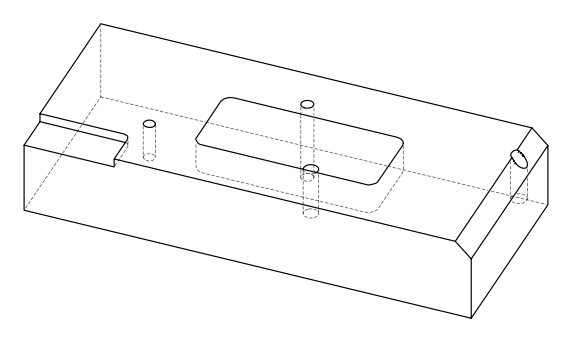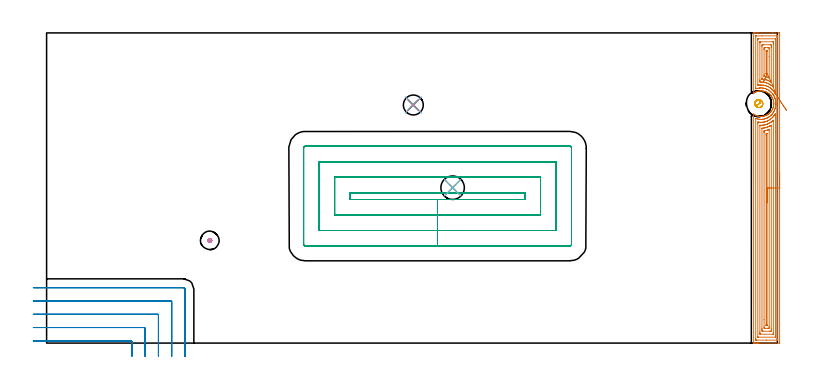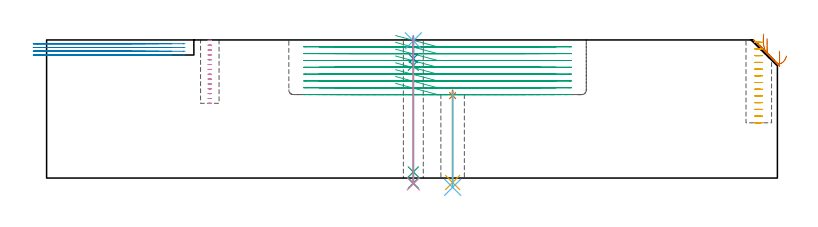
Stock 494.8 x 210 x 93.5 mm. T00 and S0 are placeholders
(PLAN: 12 operations, 10 tool changes, 45.5 min)
(1 AREA_MILL | FG_CHAMFER_SURFACE | UGT0205_001 | 11.59 min | 32483 mm3)
(2 MILL_CORNER_NOTCH_RECTANGULAR | CORNER_NOTCH_RECTANGULAR | NXT0201_011 | Follow Part, ap 3, ae 75% | 4.99 min | 44129 mm3)
(3 MILL_RECTANGULAR_POCKET | POCKET_RECTANGULAR_STRAIGHT | UGT0201_095 | Follow Part, ap 5, ae 75% | 25.27 min | 647570 mm3)
(4 MILL_BLIND_HOLE_FROM_SOLID_MATERIAL | STEP1POCKET | UGT0201_128 | Spiral | 0.67 min | 5236 mm3)
(5 MILL_BLIND_HOLE_FROM_SOLID_MATERIAL_1 | STEP1POCKET_1 | NXT0201_011 | Spiral | 1.44 min | 11984 mm3)
(6 SPOT_DRILL | STEP1HOLE | NXT0321_9005460120000 | 0.03 min | 3 mm3)
(7 SPOT_DRILL_1 | STEP1HOLE_1 | NXT0321_9005460120000 | 0.04 min | 2 mm3)
(8 DRILL_BLIND_HOLE_INTO_CENTER | STEP1HOLE | NXT0301_055 | 0.06 min | 632 mm3)
(9 GUN_DRILL_THROUGH_HOLE | STEP1HOLE | UGT0307_005 | 0.47 min | 4388 mm3)
(10 DRILL_TO_ENLARGE_THROUGH_HOLE | STEP1HOLE | NXT0301_102 | 0.4 min | 8301 mm3)
(11 DRILL_THROUGH_HOLE_INTO_CENTER | STEP1HOLE_1 | NXT0301_055 | 0.26 min | 3085 mm3)
(12 DRILL_TO_ENLARGE_THROUGH_HOLE_1 | STEP1HOLE_1 | UGT0301_241 | 0.27 min | 8096 mm3)
(TOOL UGT0205_001 | Chamfer Mill 20 x 3 x 45 deg. | D20 FL50 Z2)
(TOOL NXT0201_011 | ENDMILL 12mm [2P460-1200-NA 1630] | D12 FL38 Z6)
(TOOL UGT0201_095 | End mill 20 mm | D20 R3 FL38 Z4)
(TOOL UGT0201_128 | Carbide End Mill 10.0 | D10 FL15 Z4)
(TOOL NXT0321_9005460120000 | NC Spot Drill, 142deg, 12mm, Carbide, Uncoated | D12 PA142 FL30 Z2)
(TOOL NXT0301_055 | Carbide Drill 8.4mm [860.1-0840-042A1-MM 2214] | D8.4 PA140 FL61 Z2)
(TOOL UGT0307_005 | Gun Drill 8.3 mm | D8.3 PA130 FL24 Z1)
(TOOL NXT0301_102 | Carbide Drill 13.5mm [860.1-1350-108A1-MM 2214] | D13.5 PA140 FL123 Z2)
(TOOL UGT0301_241 | Twist Drill 15.9 mm | D15.9 PA118 FL120 Z2)
(OP 1 AREA_MILL)
G17 G21 G94 G90
T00 M6
G54
G17 G0 G90 X496.3 Y115. S1061 M3
G43 Z103.5 H0
Z85.9
G94 G1 Y114.962 Z85.028 F250.
Y114.848 Z84.163
Y114.659 Z83.312
Y114.397 Z82.48
Y114.063 Z81.674
Y113.66 Z80.9
Y113.192 Z80.164
Y112.66 Z79.472
Y112.071 Z78.829
Y111.428 Z78.24
Y110.736 Z77.708
Y110. Z77.24
Y109.226 Z76.837
Y108.42 Z76.503
Y107.588 Z76.241
Y106.737 Z76.052
Y105.872 Z75.938
Y105. Z75.9
Y0.603
X496.295 Y0.148 Z75.903
X496.292 Y0.01 Z75.906
X496.149 Y0. Z76.048
X482.373 Z89.822
X481.778 Z90.416
X481.207 Z90.99
X480.897 Z91.299
X480.326 Z91.87
X480.017 Z92.178
X479.398 Z92.802
X479.136 Z93.063
X479.006 Y0.001 Z93.193
X478.706 Y0.01 Z93.493
X478.7 Y0.157 Z93.5
Y154.968
X478.705 Y155.026 Z93.492
X478.751 Y155.003 Z93.447
X478.809 Y154.968 Z93.39
X478.991 Y154.847 Z93.209
X479.136 Y154.755 Z93.064
X479.283 Y154.666 Z92.917
X479.429 Y154.582 Z92.771
X479.864 Y154.357 Z92.336
X480.305 Y154.151 Z91.895
X480.582 Y154.033 Z91.618
X480.88 Y153.926 Z91.32
X481.181 Y153.83 Z91.019
X481.618 Y153.711 Z90.582
X482.057 Y153.614 Z90.143
X482.495 Y153.541 Z89.705
X482.934 Y153.491 Z89.266
X483.371 Y153.463 Z88.829
X483.81 Y153.458 Z88.39
X484.248 Y153.475 Z87.952
X484.686 Y153.514 Z87.514
X485.125 Y153.576 Z87.075
X485.562 Y153.661 Z86.638
X486.002 Y153.77 Z86.198
X486.438 Y153.902 Z85.762
X486.817 Y154.033 Z85.383
X487.314 Y154.25 Z84.886
X487.619 Y154.401 Z84.581
X487.755 Y154.469 Z84.443
X487.94 Y154.575 Z84.255
X487.994 Y154.605 Z84.2
X488.188 Y154.715 Z84.007
X488.286 Y154.777 Z83.909
X488.524 Y154.925 Z83.675
X488.821 Y155.145 Z83.376
X488.983 Y155.265 Z83.215
X489.066 Y155.327 Z83.133
X489.64 Y155.817 Z82.56
X489.683 Y155.86 Z82.516
X489.942 Y156.117 Z82.257
X490.206 Y156.407 Z81.993
X490.245 Y156.455 Z81.953
X490.288 Y156.507 Z81.909
X490.348 Y156.577 Z81.851
X490.458 Y156.708 Z81.741
X490.49 Y156.752 Z81.708
X490.581 Y156.878 Z81.614
X490.817 Y157.197 Z81.379
X490.914 Y157.347 Z81.281
X491.078 Y157.6 Z81.119
X491.329 Y158.042 Z80.87
X491.484 Y158.347 Z80.716
X491.555 Y158.491 Z80.642
X491.575 Y158.537 Z80.621
X491.695 Y158.805 Z80.505
X491.755 Y158.973 Z80.445
X491.902 Y159.383 Z80.296
X491.94 Y159.506 Z80.259
X492.036 Y159.827 Z80.161
X492.134 Y160.222 Z80.065
X492.145 Y160.274 Z80.051
X492.153 Y160.321 Z80.041
X492.23 Y160.719 Z79.967
X492.291 Y161.166 Z79.906
X492.328 Y161.611 Z79.869
X492.331 Y161.699 Z79.863
X492.342 Y161.93 Z79.856
X492.347 Y162.057 Z79.85
X492.333 Y162.503 Z79.863
X492.322 Y162.675 Z79.877
X492.301 Y162.949 Z79.896
X492.295 Y162.998 Z79.902
X492.244 Y163.395 Z79.953
X492.164 Y163.84 Z80.032
X492.122 Y164.024 Z80.077
X492.08 Y164.198 Z80.117
X492.059 Y164.287 Z80.138
X492.044 Y164.337 Z80.152
X491.929 Y164.732 Z80.27
X491.695 Y165.395 Z80.505
X491.594 Y165.623 Z80.603
X491.375 Y166.073 Z80.824
X491.13 Y166.515 Z81.068
X491.096 Y166.567 Z81.101
X491.022 Y166.684 Z81.175
X490.819 Y167.007 Z81.381
X490.772 Y167.072 Z81.427
X490.675 Y167.209 Z81.524
X490.581 Y167.334 Z81.617
X490.527 Y167.406 Z81.671
X490.483 Y167.46 Z81.716
X490.364 Y167.603 Z81.836
X490.288 Y167.693 Z81.909
X490.241 Y167.751 Z81.958
X490.235 Y167.757 Z81.964
X489.942 Y168.083 Z82.257
X489.73 Y168.298 Z82.469
X489.67 Y168.352 Z82.529
X489.403 Y168.595 Z82.796
X489.261 Y168.715 Z82.937
X489.066 Y168.88 Z83.133
X488.821 Y169.066 Z83.379
X488.651 Y169.189 Z83.547
X488.188 Y169.483 Z84.007
X487.94 Y169.625 Z84.256
X487.755 Y169.731 Z84.443
X487.612 Y169.803 Z84.588
X487.314 Y169.953 Z84.886
X487.03 Y170.081 Z85.17
X486.438 Y170.295 Z85.762
X486.002 Y170.43 Z86.198
X485.562 Y170.539 Z86.638
X485.125 Y170.624 Z87.075
X484.686 Y170.686 Z87.514
X484.248 Y170.725 Z87.952
X483.81 Y170.742 Z88.39
X483.371 Y170.737 Z88.829
X482.934 Y170.709 Z89.266
X482.495 Y170.659 Z89.705
X482.057 Y170.586 Z90.143
X481.618 Y170.489 Z90.582
X481.181 Y170.368 Z91.019
X480.773 Y170.232 Z91.427
X480.37 Y170.081 Z91.83
X480.305 Y170.053 Z91.895
X479.864 Y169.843 Z92.336
X479.429 Y169.62 Z92.771
X479.366 Y169.586 Z92.834
X479.041 Y169.387 Z93.159
X478.828 Y169.244 Z93.372
X478.762 Y169.202 Z93.436
X478.743 Y169.191 Z93.455
X478.705 Y169.174 Z93.491
X478.7 Y169.244 Z93.5
Y209.843
X478.706 Y209.99 Z93.493
X479.007 Y210. Z93.192
X479.397 Z92.802
X480.017 Z92.178
X481.207 Z90.99
X481.778 Z90.416
X491.319 Z80.878
X495.864 Z76.334
X496.152 Y209.997 Z76.045
X496.292 Y209.99 Z75.905
X496.299 Y209.848 Z75.899
X496.3 Y209.397 Z75.9
Y105.
X494.886 Z77.314
X494.885 Y2.09 Z77.315
X494.884 Y2.041 Z77.316
X494.882 Y2.017 Z77.318
X494.88 Y2.012 Z77.32
X494.867 Y2.01 Z77.333
X494.484 Y2.001 Z77.716
X487.442 Y2. Z84.758
X480.897 Y2.001 Z91.303
X480.396 Y2.004 Z91.804
X480.204 Y2.01 Z91.996
X480.121 Y2.032 Z92.079
X480.116 Y2.287 Z92.084
X480.115 Y2.388 Z92.085
X480.114 Y3.181 Z92.086
X480.115 Y151.795 Z92.085
X480.116 Y151.994 Z92.084
X480.119 Y152.092 Z92.081
X480.121 Y152.129 Z92.079
X480.197 Y152.108 Z92.003
X480.897 Y151.881 Z91.303
X481.45 Y151.731 Z90.75
X481.778 Y151.661 Z90.422
X482.522 Y151.536 Z89.678
X482.658 Y151.524 Z89.542
X483.473 Y151.465 Z88.727
X483.538 Z88.662
X484.335 Y151.483 Z87.865
X484.419 Y151.491 Z87.781
X485.127 Y151.574 Z87.073
X485.299 Y151.602 Z86.901
X485.866 Y151.716 Z86.334
X486.179 Y151.794 Z86.021
X486.561 Y151.904 Z85.639
X487.06 Y152.069 Z85.14
X487.221 Y152.127 Z84.979
X487.618 Y152.291 Z84.582
X487.838 Y152.395 Z84.362
X487.94 Y152.446 Z84.26
X488.417 Y152.7 Z83.783
X488.821 Y152.933 Z83.379
X488.975 Y153.027 Z83.225
X489.214 Y153.183 Z82.986
X489.495 Y153.392 Z82.705
X489.701 Y153.55 Z82.499
X489.987 Y153.785 Z82.213
X490.331 Y154.076 Z81.869
X490.461 Y154.197 Z81.739
X490.581 Y154.316 Z81.619
X490.898 Y154.647 Z81.302
X491.186 Y154.968 Z81.014
X491.312 Y155.119 Z80.888
X491.462 Y155.309 Z80.738
X491.694 Y155.625 Z80.506
X491.861 Y155.86 Z80.339
X492.052 Y156.154 Z80.148
X492.342 Y156.634 Z79.858
X492.385 Y156.709 Z79.815
X492.408 Y156.752 Z79.792
X492.683 Y157.299 Z79.517
X492.843 Y157.645 Z79.357
X492.912 Y157.802 Z79.288
X492.956 Y157.915 Z79.244
X493.194 Y158.566 Z79.006
X493.222 Y158.662 Z78.978
X493.388 Y159.261 Z78.812
X493.429 Y159.429 Z78.771
X493.55 Y159.989 Z78.65
X493.61 Y160.321 Z78.59
X493.67 Y160.76 Z78.53
X493.713 Y161.214 Z78.487
X493.739 Y161.583 Z78.461
X493.755 Y162.106 Z78.445
X493.745 Y162.469 Z78.455
X493.714 Y162.998 Z78.486
X493.671 Y163.436 Z78.529
X493.609 Y163.891 Z78.591
X493.492 Y164.51 Z78.708
X493.427 Y164.783 Z78.773
X493.222 Y165.533 Z78.978
X493.176 Y165.675 Z79.024
X493.151 Y165.748 Z79.049
X492.969 Y166.242 Z79.231
X492.837 Y166.567 Z79.363
X492.477 Y167.323 Z79.723
X492.402 Y167.46 Z79.798
X492.342 Y167.563 Z79.858
X491.856 Y168.352 Z80.344
X491.692 Y168.586 Z80.508
X491.462 Y168.895 Z80.738
X491.172 Y169.244 Z81.028
X490.581 Y169.884 Z81.619
X490.31 Y170.137 Z81.89
X489.701 Y170.657 Z82.499
X489.192 Y171.029 Z83.008
X488.821 Y171.265 Z83.379
X488.261 Y171.596 Z83.939
X487.94 Y171.755 Z84.26
X487.595 Y171.921 Z84.605
X487.06 Y172.125 Z85.14
X486.743 Y172.242 Z85.457
X486.179 Y172.406 Z86.021
X485.556 Y172.553 Z86.644
X485.299 Y172.598 Z86.901
X484.531 Y172.699 Z87.669
X484.419 Y172.706 Z87.781
X483.614 Y172.736 Z88.586
X483.538 Y172.734 Z88.662
X482.778 Y172.692 Z89.422
X482.658 Y172.678 Z89.542
X482.006 Y172.582 Z90.194
X481.778 Y172.539 Z90.422
X481.282 Y172.424 Z90.918
X480.897 Y172.317 Z91.303
X480.593 Y172.23 Z91.607
X480.121 Y172.092 Z92.079
X480.115 Y172.714 Z92.085
Y172.813
Y207.91
X480.116 Y207.959 Z92.084
X480.118 Y207.983 Z92.082
X480.12 Y207.988 Z92.08
X480.133 Y207.99 Z92.067
X480.516 Y207.999 Z91.684
X484.476 Y208. Z87.724
X494.103 Y207.999 Z78.097
X494.604 Y207.997 Z77.596
X494.796 Y207.99 Z77.404
X494.879 Y207.968 Z77.321
X494.884 Y207.713 Z77.316
X494.885 Y207.612 Z77.315
X494.886 Y206.819 Z77.314
Y105.
X493.472 Z78.728
Y4.812
X493.471 Y4.172 Z78.729
X493.469 Y4.046 Z78.731
X493.466 Y4.017 Z78.734
X493.464 Y4.01 Z78.736
X493.448 Y4.006 Z78.752
X493.391 Y4.001 Z78.809
X481.778 Z90.422
X481.608 Y4.003 Z90.592
X481.56 Y4.006 Z90.64
X481.535 Y4.01 Z90.665
X481.534 Y4.022 Z90.666
X481.531 Y4.088 Z90.669
X481.529 Y4.172 Z90.671
Y148.722
Y148.973
X481.534 Y149.614 Z90.666
X481.535 Y149.666 Z90.665
X481.778 Y149.638 Z90.422
X481.929 Y149.614 Z90.271
X482.658 Y149.521 Z89.542
X482.761 Y149.51 Z89.439
X483.538 Y149.471 Z88.662
X483.682 Y149.469 Z88.518
X484.419 Y149.492 Z87.781
X484.533 Y149.498 Z87.667
X485.299 Y149.582 Z86.901
X485.327 Y149.586 Z86.873
X485.51 Y149.614 Z86.69
X486.065 Y149.73 Z86.135
X486.179 Y149.759 Z86.021
X486.758 Y149.92 Z85.442
X487.06 Y150.015 Z85.14
X487.425 Y150.136 Z84.775
X487.94 Y150.343 Z84.26
X488.054 Y150.391 Z84.146
X488.308 Y150.506 Z83.892
X488.647 Y150.682 Z83.553
X488.821 Y150.777 Z83.379
X489.214 Y151. Z82.986
X489.701 Y151.296 Z82.499
X489.763 Y151.336 Z82.437
X489.856 Y151.399 Z82.344
X490.27 Y151.714 Z81.93
X490.581 Y151.959 Z81.619
X490.762 Y152.107 Z81.438
X490.978 Y152.291 Z81.222
X491.232 Y152.524 Z80.968
X491.462 Y152.75 Z80.738
X491.673 Y152.969 Z80.527
X491.873 Y153.183 Z80.327
X492.092 Y153.437 Z80.108
X492.342 Y153.739 Z79.858
X492.488 Y153.927 Z79.712
X492.599 Y154.076 Z79.601
X492.859 Y154.443 Z79.341
X493.249 Y155.04 Z78.951
X493.465 Y155.363 Z78.735
X493.467 Y155.22 Z78.733
X493.47 Y154.968 Z78.73
X493.471 Y154.716 Z78.729
X493.472 Y154.076 Z78.728
Y105.
X492.057 Z80.143
Y6.849
X492.055 Y6.248 Z80.145
X492.052 Y6.045 Z80.148
X492.051 Y6.017 Z80.149
X492.036 Y6.01 Z80.164
X491.985 Y6.006 Z80.215
X491.881 Y6.002 Z80.319
X491.462 Y6. Z80.738
X483.495 Y6.001 Z88.705
X483.115 Y6.01 Z89.085
X482.95 Y6.027 Z89.25
X482.948 Y6.121 Z89.252
X482.944 Y6.559 Z89.256
X482.943 Y6.849 Z89.257
Y7.453
Y146.937
X482.944 Y147.239 Z89.256
X482.947 Y147.39 Z89.253
X482.95 Y147.463 Z89.25
X482.957 Y147.484 Z89.243
X482.996 Y147.487 Z89.204
X483.538 Y147.471 Z88.662
X483.889 Y147.474 Z88.311
X484.419 Y147.492 Z87.781
X484.727 Y147.517 Z87.473
X485.299 Y147.582 Z86.901
X485.514 Y147.611 Z86.686
X486.179 Y147.732 Z86.021
X486.259 Y147.748 Z85.941
X486.594 Y147.83 Z85.606
X486.96 Y147.931 Z85.24
X487.06 Y147.962 Z85.14
X487.625 Y148.149 Z84.575
X487.94 Y148.265 Z84.26
X488.261 Y148.397 Z83.939
X488.821 Y148.644 Z83.379
X488.873 Y148.668 Z83.327
X488.98 Y148.722 Z83.22
X489.449 Y148.978 Z82.751
X489.701 Y149.122 Z82.499
X490.005 Y149.306 Z82.195
X490.496 Y149.614 Z81.704
X490.546 Y149.65 Z81.654
X490.581 Y149.677 Z81.619
X491.046 Y150.036 Z81.154
X491.462 Y150.367 Z80.738
X491.538 Y150.429 Z80.662
X491.629 Y150.506 Z80.571
X491.786 Y150.64 Z80.414
X492.017 Y150.836 Z80.183
X492.051 Y150.849 Z80.149
X492.053 Y150.799 Z80.147
X492.056 Y150.506 Z80.144
X492.057 Y150.328 Z80.143
Y105.
X490.643 Z81.557
Y9.463
X490.639 Y8.634 Z81.561
X490.637 Y8.577 Z81.563
X490.581 Y8.01 Z81.619
X490.322 Y8.004 Z81.878
X489.701 Y8.001 Z82.499
X489.446 Y8. Z82.754
X485.042 Y8.002 Z87.158
X484.419 Y8.01 Z87.781
X484.364 Y8.634 Z87.836
X484.36 Y8.693 Z87.84
X484.357 Y9.526 Z87.843
Y9.588
Y145.215
X484.358 Y145.278 Z87.842
X484.362 Y145.403 Z87.838
X484.365 Y145.472 Z87.835
X484.379 Y145.475 Z87.821
X484.419 Y145.48 Z87.781
X484.926 Y145.531 Z87.274
X485.299 Y145.576 Z86.901
X485.708 Y145.631 Z86.492
X486.179 Y145.718 Z86.021
X486.448 Y145.773 Z85.752
X487.06 Y145.922 Z85.14
X487.156 Y145.947 Z85.044
X487.494 Y146.045 Z84.706
X487.831 Y146.156 Z84.369
X487.94 Y146.196 Z84.26
X488.47 Y146.4 Z83.73
X488.821 Y146.55 Z83.379
X489.085 Y146.669 Z83.115
X489.643 Y146.937 Z82.557
X489.681 Y146.957 Z82.519
X489.701 Y146.968 Z82.499
X490.247 Y147.276 Z81.953
X490.581 Y147.468 Z81.619
X490.619 Y147.488 Z81.581
X490.633 Y147.494 Z81.567
X490.636 Y147.376 Z81.564
X490.641 Y147.125 Z81.559
X490.643 Y147. Z81.557
Y146.937
Y105.
X489.229 Z82.971
Y11.31
X489.228 Y10.898 Z82.972
X489.225 Y10.418 Z82.975
X489.222 Y10.011 Z82.978
X488.821 Y10.006 Z83.379
X488.352 Y10.001 Z83.848
X486.591 Z85.609
X486.179 Y10.007 Z86.021
X485.778 Y10.014 Z86.422
X485.775 Y10.418 Z86.425
X485.772 Y10.831 Z86.428
X485.771 Y15.795 Z86.429
Y142.476
X485.772 Y142.889 Z86.428
X485.775 Y143.368 Z86.425
X485.778 Y143.574 Z86.422
X485.784 Y143.613 Z86.416
X485.836 Y143.625 Z86.364
X485.91 Y143.641 Z86.29
X486.179 Y143.696 Z86.021
X486.642 Y143.792 Z85.558
X487.06 Y143.893 Z85.14
X487.348 Y143.969 Z84.852
X487.94 Y144.14 Z84.26
X488.031 Y144.168 Z84.169
X488.312 Y144.26 Z83.888
X488.682 Y144.401 Z83.518
X488.821 Y144.455 Z83.379
X489.146 Y144.582 Z83.054
X489.221 Y144.611 Z82.979
X489.224 Y144.581 Z82.976
X489.227 Y144.509 Z82.973
X489.228 Y144.398 Z82.972
X489.229 Y144.26 Z82.971
Y105.
X487.815 Z84.385
X487.814 Y12.33 Z84.386
X487.813 Y12.203 Z84.387
X487.809 Y12.044 Z84.391
X487.808 Y12.013 Z84.392
X487.766 Y12.008 Z84.434
X487.7 Y12.004 Z84.5
X487.6 Y12.001 Z84.6
X487.259 Y12. Z84.941
X487.214 Y12.002 Z84.986
X487.202 Y12.005 Z84.998
X487.193 Y12.009 Z85.007
X487.19 Y12.026 Z85.01
X487.187 Y12.074 Z85.013
X487.186 Y12.203 Z85.014
X487.185 Y12.33 Z85.015
X487.186 Y140.818 Z85.014
X487.188 Y141.453 Z85.012
X487.192 Y141.584 Z85.008
X487.205 Y141.882 Z84.995
X487.333 Y141.919 Z84.867
X487.55 Y141.979 Z84.65
X487.762 Y142.032 Z84.438
X487.808 Y142.043 Z84.392
X487.81 Y141.94 Z84.39
X487.814 Y141.712 Z84.386
X487.815 Y105. Z84.385
Y104.128 Z84.423
Y103.264 Z84.537
Y102.412 Z84.726
Y101.58 Z84.988
Y100.774 Z85.322
Y100. Z85.725
Y99.264 Z86.194
Y98.572 Z86.725
Y97.929 Z87.314
Y97.34 Z87.957
Y96.809 Z88.65
Y96.34 Z89.385
Y95.937 Z90.159
Y95.603 Z90.965
Y95.341 Z91.797
Y95.152 Z92.649
Y95.038 Z93.514
Y95. Z94.385
G0 Z103.5
X500.987 Y157.497
Z82.642
G1 X500.735 Y157.876 Z81.898
X500.448 Y158.308 Z81.196
X500.129 Y158.789 Z80.542
X499.779 Y159.316 Z79.941
X499.401 Y159.884 Z79.398
X498.999 Y160.49 Z78.916
X498.575 Y161.128 Z78.499
X498.132 Y161.794 Z78.15
X497.675 Y162.483 Z77.873
X497.205 Y163.19 Z77.669
X496.728 Y163.908 Z77.539
X496.246 Y164.634 Z77.485
X495.764 Y165.36 Z77.507
X495.284 Y166.082 Z77.605
X494.811 Y166.794 Z77.779
X494.348 Y167.491 Z78.026
X493.899 Y168.167 Z78.345
X493.466 Y168.818 Z78.734
X493.369 Y168.964 Z78.831
X493.222 Y169.191 Z78.978
X493.189 Y169.244 Z79.011
X493.134 Y169.334 Z79.066
X492.899 Y169.703 Z79.301
X492.747 Y169.922 Z79.453
X492.593 Y170.137 Z79.607
X492.342 Y170.462 Z79.858
X492.088 Y170.768 Z80.112
X491.854 Y171.029 Z80.346
X491.462 Y171.449 Z80.738
X490.956 Y171.921 Z81.244
X490.581 Y172.241 Z81.619
X490.27 Y172.492 Z81.93
X489.84 Y172.813 Z82.36
X489.701 Y172.905 Z82.499
X489.453 Y173.065 Z82.747
X488.821 Y173.425 Z83.379
X488.28 Y173.706 Z83.92
X487.94 Y173.855 Z84.26
X487.689 Y173.961 Z84.511
X487.06 Y174.187 Z85.14
X486.384 Y174.39 Z85.816
X486.179 Y174.437 Z86.021
X485.441 Y174.598 Z86.759
X485.279 Y174.618 Z86.921
X484.419 Y174.705 Z87.781
X484.304 Y174.714 Z87.896
X483.538 Y174.729 Z88.662
X483.409 Z88.791
X482.658 Y174.685 Z89.542
X482.579 Y174.678 Z89.621
X481.981 Y174.598 Z90.219
X481.778 Y174.566 Z90.422
X481.739 Y174.56 Z90.461
X481.563 Y174.536 Z90.637
X481.533 Y174.537 Z90.667
X481.532 Y174.542 Z90.668
X481.53 Y174.562 Z90.67
X481.529 Y174.598 Z90.671
X481.528 Y174.85 Z90.672
Y205.188
X481.529 Y205.828 Z90.671
X481.531 Y205.954 Z90.669
X481.534 Y205.983 Z90.666
X481.536 Y205.99 Z90.664
X481.552 Y205.994 Z90.648
X481.609 Y205.999 Z90.591
X493.222 Z78.978
X493.392 Y205.997 Z78.808
X493.44 Y205.994 Z78.76
X493.465 Y205.99 Z78.735
X493.466 Y205.978 Z78.734
X493.47 Y205.912 Z78.73
X493.471 Y205.828 Z78.729
Y168.992
X493.47 Y168.908 Z78.73
X493.468 Y168.841 Z78.732
X493.466 Y168.818 Z78.734
X492.05 Y173.334 Z80.15
X491.615 Y173.706 Z80.585
X491.531 Y173.776 Z80.669
X491.462 Y173.834 Z80.738
X490.833 Y174.343 Z81.367
X490.581 Y174.526 Z81.619
X490.48 Y174.598 Z81.72
X490.003 Y174.898 Z82.197
X489.701 Y175.075 Z82.499
X488.956 Y175.49 Z83.244
X488.821 Y175.558 Z83.379
X488.691 Y175.621 Z83.509
X487.94 Y175.927 Z84.26
X487.264 Y176.175 Z84.936
X487.06 Y176.236 Z85.14
X486.55 Y176.383 Z85.65
X486.179 Y176.463 Z86.021
X486.078 Y176.485 Z86.122
X485.642 Y176.568 Z86.558
X485.299 Y176.615 Z86.901
X485.037 Y176.648 Z87.163
X484.419 Y176.705 Z87.781
X484.087 Y176.719 Z88.113
X483.538 Y176.729 Z88.662
X482.951 Y176.719 Z89.249
X482.946 Y176.982 Z89.254
X482.944 Y177.275 Z89.256
X482.943 Y177.878 Z89.257
Y178.167
Y203.151
X482.945 Y203.753 Z89.255
X482.948 Y203.955 Z89.252
X482.949 Y203.983 Z89.251
X482.964 Y203.99 Z89.236
X483.015 Y203.994 Z89.185
X483.119 Y203.998 Z89.081
X483.538 Y204. Z88.662
X491.505 Z80.695
X491.885 Y203.99 Z80.315
X492.051 Y203.973 Z80.149
X492.052 Y203.879 Z80.148
X492.056 Y203.441 Z80.144
X492.057 Y203.151 Z80.143
Y202.547
Y174.096
X492.05 Y173.334 Z80.15
X490.636 Y176.709 Z81.564
X490.634 Y176.708 Z81.566
X490.617 Y176.715 Z81.583
X490.581 Y176.733 Z81.619
X489.799 Y177.175 Z82.401
X489.701 Y177.229 Z82.499
X489.615 Y177.275 Z82.585
X489.084 Y177.534 Z83.116
X488.821 Y177.646 Z83.379
X488.199 Y177.905 Z84.001
X487.94 Y177.996 Z84.26
X487.447 Y178.167 Z84.753
X487.06 Y178.277 Z85.14
X486.911 Y178.318 Z85.289
X486.179 Y178.477 Z86.021
X485.795 Y178.557 Z86.405
X485.299 Y178.62 Z86.901
X484.794 Y178.679 Z87.406
X484.419 Y178.718 Z87.781
X484.372 Y178.725 Z87.828
X484.364 Y178.728 Z87.836
X484.361 Y178.788 Z87.839
X484.358 Y178.871 Z87.842
X484.357 Y178.997 Z87.843
Y179.059
Y200.537
X484.361 Y201.366 Z87.839
X484.363 Y201.423 Z87.837
X484.419 Y201.99 Z87.781
X484.678 Y201.996 Z87.522
X485.299 Y201.999 Z86.901
X485.554 Y202. Z86.646
X489.958 Y201.998 Z82.242
X490.581 Y201.99 Z81.619
X490.636 Y201.366 Z81.564
X490.64 Y201.307 Z81.56
X490.643 Y200.474 Z81.557
Y200.411
Y177.149
X490.642 Y177.024 Z81.558
X490.638 Y176.773 Z81.562
X490.636 Y176.709 Z81.564
X489.215 Y179.585 Z82.985
X489.173 Y179.595 Z83.027
X488.821 Y179.731 Z83.379
X488.248 Y179.952 Z83.952
X487.94 Y180.056 Z84.26
X487.787 Y180.107 Z84.413
X487.06 Y180.303 Z85.14
X486.604 Y180.414 Z85.596
X486.179 Y180.508 Z86.021
X485.902 Y180.571 Z86.298
X485.778 Y180.604 Z86.422
X485.775 Y180.706 Z86.425
X485.773 Y180.844 Z86.427
X485.771 Y181.257 Z86.429
Y181.736
Y198.69
X485.772 Y199.103 Z86.428
X485.775 Y199.582 Z86.425
X485.778 Y199.989 Z86.422
X486.179 Y199.994 Z86.021
X486.648 Y199.999 Z85.552
X488.409 Z83.791
X488.821 Y199.993 Z83.379
X489.222 Y199.986 Z82.978
X489.226 Y199.582 Z82.974
X489.228 Y199.169 Z82.972
X489.229 Y193.814 Z82.971
X489.228 Y179.952 Z82.972
X489.227 Y179.745 Z82.973
X489.225 Y179.642 Z82.975
X489.222 Y179.594 Z82.978
X489.215 Y179.585 Z82.985
X487.81 Y182.154 Z84.39
X487.767 Y182.162 Z84.433
X487.554 Y182.215 Z84.646
X487.437 Y182.246 Z84.763
X487.278 Y182.29 Z84.922
X487.219 Y182.309 Z84.981
X487.196 Y182.317 Z85.004
X487.192 Y182.336 Z85.008
X487.189 Y182.39 Z85.011
X487.186 Y182.501 Z85.014
Y197.67
X487.187 Y197.797 Z85.013
X487.191 Y197.956 Z85.009
X487.192 Y197.987 Z85.008
X487.234 Y197.992 Z84.966
X487.3 Y197.996 Z84.9
X487.4 Y197.999 Z84.8
X487.74 Y198. Z84.46
X487.786 Y197.998 Z84.414
X487.798 Y197.995 Z84.402
X487.807 Y197.991 Z84.393
X487.81 Y197.974 Z84.39
X487.813 Y197.926 Z84.387
X487.814 Y197.797 Z84.386
X487.815 Y197.67 Z84.385
X487.814 Y182.221 Z84.386
X487.813 Y182.176 Z84.387
X487.811 Y182.156 Z84.389
X487.81 Y182.154 Z84.39
X487.478 Y181.439 Z84.764
X487.16 Y180.757 Z85.205
X486.859 Y180.113 Z85.71
X486.579 Y179.51 Z86.276
X486.32 Y178.955 Z86.897
X486.085 Y178.451 Z87.569
X485.876 Y178.002 Z88.287
X485.694 Y177.611 Z89.046
X485.541 Y177.282 Z89.839
X485.417 Y177.017 Z90.661
X485.324 Y176.817 Z91.505
X485.263 Y176.685 Z92.365
X485.233 Y176.622 Z93.235
X485.236 Y176.627 Z94.107
X485.27 Y176.702 Z94.975
X485.337 Y176.844 Z95.834
X485.435 Y177.054 Z96.675
X485.563 Y177.33 Z97.492
G0 Z103.5
M5
M2
(OP 2 MILL_CORNER_NOTCH_RECTANGULAR)
G17 G21 G94 G90
T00 M6
G54
G17 G0 G90 X57.7 Y-9. S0 M3
G43 Z103.5 H1
Z90.95
G94 G1 Y-6. F250.
Y0.905 F500.
G3 X57.105 Y1.5 R0.6
G1 X-6.
X-9. F250.
G0 Z103.5
X66.7 Y-9.
Z90.95
G1 Y-6.
Y9.904 F500.
G3 X66.104 Y10.5 R0.6
G1 X-6.
X-9. F250.
G0 Z103.5
X75.7 Y-9.
Z90.95
G1 Y-6.
Y18.904 F500.
G3 X75.104 Y19.5 R0.6
G1 X-6.
X-9. F250.
G0 Z103.5
X84.7 Y-9.
Z90.95
G1 Y-6.
Y27.904 F500.
G3 X84.104 Y28.5 R0.6
G1 X-6.
X-9. F250.
G0 Z103.5
X93.7 Y-9.
Z90.95
G1 Y-6.
Y36.4 F500.
G3 X92.6 Y37.5 R1.1
G1 X-6.
X-9. F250.
G0 Z103.5
X57.7 Y-9.
Z88.4
G1 Y-6.
Y0.905 F500.
G3 X57.105 Y1.5 R0.6
G1 X-6.
X-9. F250.
G0 Z103.5
X66.7 Y-9.
Z88.4
G1 Y-6.
Y9.904 F500.
G3 X66.104 Y10.5 R0.6
G1 X-6.
X-9. F250.
G0 Z103.5
X75.7 Y-9.
Z88.4
G1 Y-6.
Y18.904 F500.
G3 X75.104 Y19.5 R0.6
G1 X-6.
X-9. F250.
G0 Z103.5
X84.7 Y-9.
Z88.4
G1 Y-6.
Y27.904 F500.
G3 X84.104 Y28.5 R0.6
G1 X-6.
X-9. F250.
G0 Z103.5
X93.7 Y-9.
Z88.4
G1 Y-6.
Y36.4 F500.
G3 X92.6 Y37.5 R1.1
G1 X-6.
X-9. F250.
G0 Z103.5
X57.7 Y-9.
Z85.85
G1 Y-6.
Y0.905 F500.
G3 X57.105 Y1.5 R0.6
G1 X-6.
X-9. F250.
G0 Z103.5
X66.7 Y-9.
Z85.85
G1 Y-6.
Y9.904 F500.
G3 X66.104 Y10.5 R0.6
G1 X-6.
X-9. F250.
G0 Z103.5
X75.7 Y-9.
Z85.85
G1 Y-6.
Y18.904 F500.
G3 X75.104 Y19.5 R0.6
G1 X-6.
X-9. F250.
G0 Z103.5
X84.7 Y-9.
Z85.85
G1 Y-6.
Y27.904 F500.
G3 X84.104 Y28.5 R0.6
G1 X-6.
X-9. F250.
G0 Z103.5
X93.7 Y-9.
Z85.85
G1 Y-6.
Y36.4 F500.
G3 X92.6 Y37.5 R1.1
G1 X-6.
X-9. F250.
G0 Z103.5
X57.7 Y-9.
Z83.3
G1 Y-6.
Y0.905 F500.
G3 X57.105 Y1.5 R0.6
G1 X-6.
X-9. F250.
G0 Z103.5
X66.7 Y-9.
Z83.3
G1 Y-6.
Y9.904 F500.
G3 X66.104 Y10.5 R0.6
G1 X-6.
X-9. F250.
G0 Z103.5
X75.7 Y-9.
Z83.3
G1 Y-6.
Y18.904 F500.
G3 X75.104 Y19.5 R0.6
G1 X-6.
X-9. F250.
G0 Z103.5
X84.7 Y-9.
Z83.3
G1 Y-6.
Y27.904 F500.
G3 X84.104 Y28.5 R0.6
G1 X-6.
X-9. F250.
G0 Z103.5
X93.7 Y-9.
Z83.3
G1 Y-6.
Y36.4 F500.
G3 X92.6 Y37.5 R1.1
G1 X-6.
X-9. F250.
G0 Z103.5
M5
M2
(OP 3 MILL_RECTANGULAR_POCKET)
G17 G21 G94 G90
T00 M6
G54
G17 G0 G90 X236.243 Y97.2 S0 M3
G43 Z103.5 H0
Z96.5
G94 G1 X264.7 Z88.875 F250.
X323.9 F500.
Y101.8
X205.5
Y97.2
X264.7
Y86.7
X334.4
Y112.3
X195.
Y86.7
X264.7
Y76.2
X344.9
Y122.8
X184.5
Y76.2
X264.7
Y65.7
X354.2
G3 X355.4 Y66.9 R1.2
G1 Y132.1
G3 X354.2 Y133.3 R1.2
G1 X175.2
G3 X174. Y132.1 R1.2
G1 Y66.9
G3 X175.2 Y65.7 R1.2
G1 X264.7
X265.7
G0 X236.243 Y97.2 Z91.875
G1 X264.7 Z84.25 F250.
X323.9 F500.
Y101.8
X205.5
Y97.2
X264.7
Y86.7
X334.4
Y112.3
X195.
Y86.7
X264.7
Y76.2
X344.9
Y122.8
X184.5
Y76.2
X264.7
Y65.7
X354.2
G3 X355.4 Y66.9 R1.2
G1 Y132.1
G3 X354.2 Y133.3 R1.2
G1 X175.2
G3 X174. Y132.1 R1.2
G1 Y66.9
G3 X175.2 Y65.7 R1.2
G1 X264.7
X265.7
G0 X236.243 Y97.2 Z87.25
G1 X264.7 Z79.625 F250.
X323.9 F500.
Y101.8
X205.5
Y97.2
X264.7
Y86.7
X334.4
Y112.3
X195.
Y86.7
X264.7
Y76.2
X344.9
Y122.8
X184.5
Y76.2
X264.7
Y65.7
X354.2
G3 X355.4 Y66.9 R1.2
G1 Y132.1
G3 X354.2 Y133.3 R1.2
G1 X175.2
G3 X174. Y132.1 R1.2
G1 Y66.9
G3 X175.2 Y65.7 R1.2
G1 X264.7
X265.7
G0 X236.243 Y97.2 Z82.625
G1 X264.7 Z75. F250.
X323.9 F500.
Y101.8
X205.5
Y97.2
X264.7
Y86.7
X334.4
Y112.3
X195.
Y86.7
X264.7
Y76.2
X344.9
Y122.8
X184.5
Y76.2
X264.7
Y65.7
X354.2
G3 X355.4 Y66.9 R1.2
G1 Y132.1
G3 X354.2 Y133.3 R1.2
G1 X175.2
G3 X174. Y132.1 R1.2
G1 Y66.9
G3 X175.2 Y65.7 R1.2
G1 X264.7
X265.7
G0 X236.243 Y97.2 Z78.
G1 X264.7 Z70.375 F250.
X323.9 F500.
Y101.8
X205.5
Y97.2
X264.7
Y86.7
X334.4
Y112.3
X195.
Y86.7
X264.7
Y76.2
X344.9
Y122.8
X184.5
Y76.2
X264.7
Y65.7
X354.2
G3 X355.4 Y66.9 R1.2
G1 Y132.1
G3 X354.2 Y133.3 R1.2
G1 X175.2
G3 X174. Y132.1 R1.2
G1 Y66.9
G3 X175.2 Y65.7 R1.2
G1 X264.7
X265.7
G0 X236.243 Y97.2 Z73.375
G1 X264.7 Z65.75 F250.
X323.9 F500.
Y101.8
X205.5
Y97.2
X264.7
Y86.7
X334.4
Y112.3
X195.
Y86.7
X264.7
Y76.2
X344.9
Y122.8
X184.5
Y76.2
X264.7
Y65.7
X354.2
G3 X355.4 Y66.9 R1.2
G1 Y132.1
G3 X354.2 Y133.3 R1.2
G1 X175.2
G3 X174. Y132.1 R1.2
G1 Y66.9
G3 X175.2 Y65.7 R1.2
G1 X264.7
X265.7
G0 X236.243 Y97.2 Z68.75
G1 X264.7 Z61.125 F250.
X323.9 F500.
Y101.8
X205.5
Y97.2
X264.7
Y86.7
X334.4
Y112.3
X195.
Y86.7
X264.7
Y76.2
X344.9
Y122.8
X184.5
Y76.2
X264.7
Y65.7
X354.2
G3 X355.4 Y66.9 R1.2
G1 Y132.1
G3 X354.2 Y133.3 R1.2
G1 X175.2
G3 X174. Y132.1 R1.2
G1 Y66.9
G3 X175.2 Y65.7 R1.2
G1 X264.7
X265.7
G0 X236.243 Y97.2 Z64.125
G1 X264.7 Z56.5 F250.
X323.9 F500.
Y101.8
X205.5
Y97.2
X264.7
Y86.7
X334.4
Y112.3
X195.
Y86.7
X264.7
Y76.2
X344.9
Y122.8
X184.5
Y76.2
X264.7
Y65.7
X354.2
G3 X355.4 Y66.9 R1.2
G1 Y132.1
G3 X354.2 Y133.3 R1.2
G1 X175.2
G3 X174. Y132.1 R1.2
G1 Y66.9
G3 X175.2 Y65.7 R1.2
G1 X264.7
X265.7
G0 Z103.5
M5
M2
(OP 4 MILL_BLIND_HOLE_FROM_SOLID_MATERIAL)
G17 G21 G94 G90
T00 M6
G54
G17 G0 G90 X110.5 Y69.5 S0 M3
G43 Z103.5 H0
Z93.221
G94 G3 X111.125 Y70.125 R0.625 F250.
X110.5 Y70.75 R0.625
X109.25 Y69.5 R1.25
X110.5 Y70.75 R-1.25
X109.875 Y70.125 R0.625
X110.5 Y69.5 R0.625
G0 Z89.943
G3 X111.125 Y70.125 R0.625
X110.5 Y70.75 R0.625
X109.25 Y69.5 R1.25
X110.5 Y70.75 R-1.25
X109.875 Y70.125 R0.625
X110.5 Y69.5 R0.625
G0 Z86.664
G3 X111.125 Y70.125 R0.625
X110.5 Y70.75 R0.625
X109.25 Y69.5 R1.25
X110.5 Y70.75 R-1.25
X109.875 Y70.125 R0.625
X110.5 Y69.5 R0.625
G0 Z83.386
G3 X111.125 Y70.125 R0.625
X110.5 Y70.75 R0.625
X109.25 Y69.5 R1.25
X110.5 Y70.75 R-1.25
X109.875 Y70.125 R0.625
X110.5 Y69.5 R0.625
G0 Z80.107
G3 X111.125 Y70.125 R0.625
X110.5 Y70.75 R0.625
X109.25 Y69.5 R1.25
X110.5 Y70.75 R-1.25
X109.875 Y70.125 R0.625
X110.5 Y69.5 R0.625
G0 Z76.829
G3 X111.125 Y70.125 R0.625
X110.5 Y70.75 R0.625
X109.25 Y69.5 R1.25
X110.5 Y70.75 R-1.25
X109.875 Y70.125 R0.625
X110.5 Y69.5 R0.625
G0 Z73.55
G3 X111.125 Y70.125 R0.625
X110.5 Y70.75 R0.625
X109.25 Y69.5 R1.25
X110.5 Y70.75 R-1.25
X109.875 Y70.125 R0.625
X110.5 Y69.5 R0.625
G0 Z70.271
G3 X111.125 Y70.125 R0.625
X110.5 Y70.75 R0.625
X109.25 Y69.5 R1.25
X110.5 Y70.75 R-1.25
X109.875 Y70.125 R0.625
X110.5 Y69.5 R0.625
G0 Z66.993
G3 X111.125 Y70.125 R0.625
X110.5 Y70.75 R0.625
X109.25 Y69.5 R1.25
X110.5 Y70.75 R-1.25
X109.875 Y70.125 R0.625
X110.5 Y69.5 R0.625
G0 Z63.714
G3 X111.125 Y70.125 R0.625
X110.5 Y70.75 R0.625
X109.25 Y69.5 R1.25
X110.5 Y70.75 R-1.25
X109.875 Y70.125 R0.625
X110.5 Y69.5 R0.625
G0 Z60.436
G3 X111.125 Y70.125 R0.625
X110.5 Y70.75 R0.625
X109.25 Y69.5 R1.25
X110.5 Y70.75 R-1.25
X109.875 Y70.125 R0.625
X110.5 Y69.5 R0.625
G0 Z57.157
G3 X111.125 Y70.125 R0.625
X110.5 Y70.75 R0.625
X109.25 Y69.5 R1.25
X110.5 Y70.75 R-1.25
X109.875 Y70.125 R0.625
X110.5 Y69.5 R0.625
G0 Z53.879
G3 X111.125 Y70.125 R0.625
X110.5 Y70.75 R0.625
X109.25 Y69.5 R1.25
X110.5 Y70.75 R-1.25
X109.875 Y70.125 R0.625
X110.5 Y69.5 R0.625
G0 Z50.6
G3 X111.125 Y70.125 R0.625
X110.5 Y70.75 R0.625
X109.25 Y69.5 R1.25
X110.5 Y70.75 R-1.25
X109.875 Y70.125 R0.625
X110.5 Y69.5 R0.625
G0 Z103.5
M5
M2
(OP 5 MILL_BLIND_HOLE_FROM_SOLID_MATERIAL_1)
G17 G21 G94 G90
T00 M6
G54
G17 G0 G90 X482.2 Y162.1 S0 M3
G43 Z103.5 H1
Z91.954
G94 G3 X482.614 Y164.336 R1.156 F250.
X479.726 Y163.05 R2.236
X481.25 Y159.626 R2.65
X479.726 Y163.05 R-2.65
X480.488 Y161.338 R1.325
X482.2 Y162.1 R1.325
G0 Z87.408
G3 X482.614 Y164.336 R1.156
X479.726 Y163.05 R2.236
X481.25 Y159.626 R2.65
X479.726 Y163.05 R-2.65
X480.488 Y161.338 R1.325
X482.2 Y162.1 R1.325
G0 Z82.862
G3 X482.614 Y164.336 R1.156
X479.726 Y163.05 R2.236
X481.25 Y159.626 R2.65
X479.726 Y163.05 R-2.65
X480.488 Y161.338 R1.325
X482.2 Y162.1 R1.325
G0 Z78.315
G3 X482.614 Y164.336 R1.156
X479.726 Y163.05 R2.236
X481.25 Y159.626 R2.65
X479.726 Y163.05 R-2.65
X480.488 Y161.338 R1.325
X482.2 Y162.1 R1.325
G0 Z73.769
G3 X482.614 Y164.336 R1.156
X479.726 Y163.05 R2.236
X481.25 Y159.626 R2.65
X479.726 Y163.05 R-2.65
X480.488 Y161.338 R1.325
X482.2 Y162.1 R1.325
G0 Z69.223
G3 X482.614 Y164.336 R1.156
X479.726 Y163.05 R2.236
X481.25 Y159.626 R2.65
X479.726 Y163.05 R-2.65
X480.488 Y161.338 R1.325
X482.2 Y162.1 R1.325
G0 Z64.677
G3 X482.614 Y164.336 R1.156
X479.726 Y163.05 R2.236
X481.25 Y159.626 R2.65
X479.726 Y163.05 R-2.65
X480.488 Y161.338 R1.325
X482.2 Y162.1 R1.325
G0 Z60.131
G3 X482.614 Y164.336 R1.156
X479.726 Y163.05 R2.236
X481.25 Y159.626 R2.65
X479.726 Y163.05 R-2.65
X480.488 Y161.338 R1.325
X482.2 Y162.1 R1.325
G0 Z55.585
G3 X482.614 Y164.336 R1.156
X479.726 Y163.05 R2.236
X481.25 Y159.626 R2.65
X479.726 Y163.05 R-2.65
X480.488 Y161.338 R1.325
X482.2 Y162.1 R1.325
G0 Z51.038
G3 X482.614 Y164.336 R1.156
X479.726 Y163.05 R2.236
X481.25 Y159.626 R2.65
X479.726 Y163.05 R-2.65
X480.488 Y161.338 R1.325
X482.2 Y162.1 R1.325
G0 Z46.492
G3 X482.614 Y164.336 R1.156
X479.726 Y163.05 R2.236
X481.25 Y159.626 R2.65
X479.726 Y163.05 R-2.65
X480.488 Y161.338 R1.325
X482.2 Y162.1 R1.325
G0 Z41.946
G3 X482.614 Y164.336 R1.156
X479.726 Y163.05 R2.236
X481.25 Y159.626 R2.65
X479.726 Y163.05 R-2.65
X480.488 Y161.338 R1.325
X482.2 Y162.1 R1.325
G0 Z37.4
G3 X482.614 Y164.336 R1.156
X479.726 Y163.05 R2.236
X481.25 Y159.626 R2.65
X479.726 Y163.05 R-2.65
X480.488 Y161.338 R1.325
X482.2 Y162.1 R1.325
G0 Z103.5
M5
M2
(OP 6 SPOT_DRILL)
G17 G21 G94 G90
T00 M6
G54
G17 G0 G90 X248.3 Y161.2 S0 M3
G43 Z103.5 H0
G94 G81 G98 Z92.915 F250. R96.5
G80
M5
M2
(OP 7 SPOT_DRILL_1)
G17 G21 G94 G90
T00 M6
G54
G17 G0 G90 X274.9 Y105.2 S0 M3
G43 Z103.5 H0
G94 G81 G98 Z55.816 F250. R59.5
G80
M5
M2
(OP 8 DRILL_BLIND_HOLE_INTO_CENTER)
G17 G21 G94 G90
T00 M6
G54
G17 G0 G90 X248.3 Y161.2 S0 M3
G43 Z103.5 H1
G94 G81 G98 Z80.9 F250. R95.5
G80
M5
M2
(OP 9 GUN_DRILL_THROUGH_HOLE)
G17 G21 G94 G90
T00 M6
G54
G17 G0 G90 X248.3 Y161.2 M8
G43 Z103.5 H0
Z91.08
S716 M3
G94 G1 Z76.325 F125. M26
G4 X.084
Z4.15 F250.
G4 X.084
Z-3.435 F125.
G4 X.084
M5
M9
G0 Z91.08
Z103.5
M2
(OP 10 DRILL_TO_ENLARGE_THROUGH_HOLE)
G17 G21 G94 G90
T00 M6
G54
G17 G0 G90 X248.3 Y161.2 S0 M3
G43 Z103.5 H1
G94 G73 G98 Z-3.957 F250. Q12.182 R95.5
G80
M5
M2
(OP 11 DRILL_THROUGH_HOLE_INTO_CENTER)
G17 G21 G94 G90
T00 M6
G54
G17 G0 G90 X274.9 Y105.2 S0 M3
G43 Z103.5 H1
G94 G73 G98 Z-3.029 F250. Q7.441 R58.5
G80
M5
M2
(OP 12 DRILL_TO_ENLARGE_THROUGH_HOLE_1)
G17 G21 G94 G90
T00 M6
G54
G17 G0 G90 X274.9 Y105.2 S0 M3
G43 Z103.5 H0
G94 G73 G98 Z-6.277 F250. Q15.694 R58.5
G80
M5
M2
